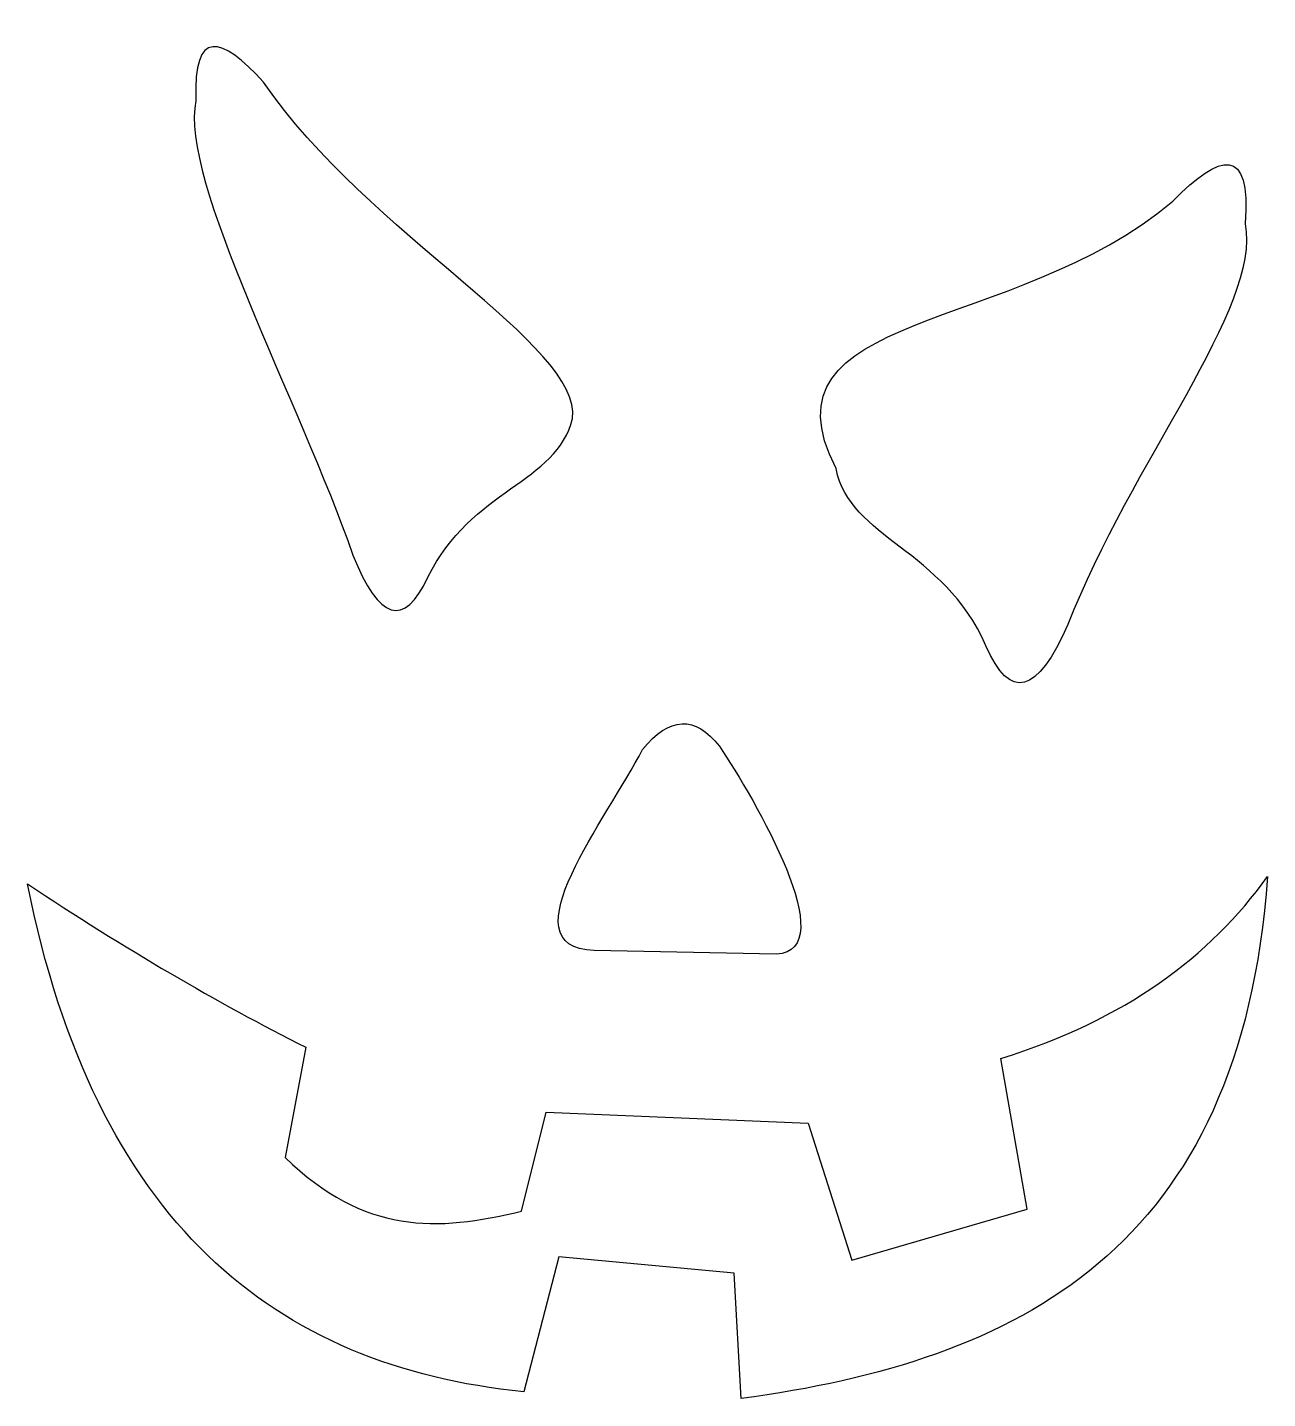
# Model space of a CAD drawing. Header units: centimetres. Extents: x -1.86 to 1.86, y -2.03 to 2.09.
import ezdxf

# ---------------------------------------------------------------- set-up
doc = ezdxf.new("R2010")
doc.units = ezdxf.units.CM
doc.header["$MEASUREMENT"] = 0
doc.layers.add('Camada 1', color=7, linetype='Continuous')

msp = doc.modelspace()

# ---------------------------------------------------------------- linework, layer by layer
at = {"layer": 'Camada 1'}
for points, knots in [([(-0.22552, 0.91361), (-0.27119, 0.72025), (-0.53088, 0.70221), (-0.65973, 0.4367), (-0.65973, 0.4367), (-0.73172, 0.28446), (-0.80702, 0.30668), (-0.8855, 0.50353), (-0.8855, 0.50353), (-1.04266, 0.95872), (-1.41004, 1.63769), (-1.35691, 1.86923), (-1.35691, 1.86923), (-1.36559, 2.08942), (-1.28074, 2.06328), (-1.15352, 1.92503), (-1.15352, 1.92503), (-0.83972, 1.46423), (-0.19631, 1.13543), (-0.22552, 0.91361)], [0, 0, 0, 0, 0.1666667, 0.1666667, 0.1666667, 0.1666667, 0.3333333, 0.3333333, 0.3333333, 0.3333333, 0.5, 0.5, 0.5, 0.5, 0.6666667, 0.6666667, 0.6666667, 0.6666667, 1, 1, 1, 1]), ([(0.56662, 0.7633), (0.60845, 0.55277), (0.88822, 0.52293), (1.01707, 0.23112), (1.01707, 0.23112), (1.08885, 0.0638), (1.17106, 0.08488), (1.26348, 0.29451), (1.26348, 0.29451), (1.45094, 0.77991), (1.84466, 1.24712), (1.79603, 1.49918), (1.79603, 1.49918), (1.81405, 1.73686), (1.72152, 1.71191), (1.57881, 1.56755), (1.57881, 1.56755), (1.10258, 1.1621), (0.32042, 1.24373), (0.56662, 0.7633)], [0, 0, 0, 0, 0.1666667, 0.1666667, 0.1666667, 0.1666667, 0.3333333, 0.3333333, 0.3333333, 0.3333333, 0.5, 0.5, 0.5, 0.5, 0.6666667, 0.6666667, 0.6666667, 0.6666667, 1, 1, 1, 1]), ([(0.21618, -0.07072), (0.14339, 0.02236), (0.06613, 0.01892), (-0.01533, -0.08114), (-0.01533, -0.08114), (-0.11741, -0.28397), (-0.43186, -0.67542), (-0.15987, -0.68492), (-0.15987, -0.68492), (-0.15987, -0.68492), (0.38663, -0.69632), (0.38663, -0.69632), (0.38663, -0.69632), (0.58924, -0.68625), (0.32241, -0.23029), (0.21618, -0.07072)], [0, 0, 0, 0, 0.2, 0.2, 0.2, 0.2, 0.4, 0.4, 0.4, 0.4, 0.6, 0.6, 0.6, 0.6, 1, 1, 1, 1]), ([(1.86334, -0.46273), (1.69025, -0.70342), (1.43561, -0.89352), (1.06221, -1.00949), (1.06221, -1.00949), (1.06221, -1.00949), (1.14111, -1.46214), (1.14111, -1.46214), (1.14111, -1.46214), (1.14111, -1.46214), (0.61361, -1.61613), (0.61361, -1.61613), (0.61361, -1.61613), (0.61361, -1.61613), (0.48254, -1.20378), (0.48254, -1.20378), (0.48254, -1.20378), (0.48254, -1.20378), (-0.3043, -1.17102), (-0.3043, -1.17102), (-0.3043, -1.17102), (-0.3043, -1.17102), (-0.37894, -1.46841), (-0.37894, -1.46841), (-0.37894, -1.46841), (-0.63347, -1.53085), (-0.85101, -1.53821), (-1.08876, -1.30693), (-1.08876, -1.30693), (-1.08876, -1.30693), (-1.02674, -0.97607), (-1.02674, -0.97607), (-1.02674, -0.97607), (-1.29195, -0.84272), (-1.57084, -0.67895), (-1.86334, -0.48501), (-1.86334, -0.48501), (-1.65995, -1.50067), (-1.12028, -1.93599), (-0.37204, -2.01139), (-0.37204, -2.01139), (-0.37204, -2.01139), (-0.26602, -1.60605), (-0.26602, -1.60605), (-0.26602, -1.60605), (-0.26602, -1.60605), (0.2605, -1.65502), (0.2605, -1.65502), (0.2605, -1.65502), (0.2605, -1.65502), (0.28169, -2.03181), (0.28169, -2.03181), (0.28169, -2.03181), (1.11454, -1.91908), (1.78288, -1.58528), (1.86334, -0.46273)], [0, 0, 0, 0, 0.0666667, 0.0666667, 0.0666667, 0.0666667, 0.1333333, 0.1333333, 0.1333333, 0.1333333, 0.2, 0.2, 0.2, 0.2, 0.2666667, 0.2666667, 0.2666667, 0.2666667, 0.3333333, 0.3333333, 0.3333333, 0.3333333, 0.4, 0.4, 0.4, 0.4, 0.4666667, 0.4666667, 0.4666667, 0.4666667, 0.5333333, 0.5333333, 0.5333333, 0.5333333, 0.6, 0.6, 0.6, 0.6, 0.6666667, 0.6666667, 0.6666667, 0.6666667, 0.7333333, 0.7333333, 0.7333333, 0.7333333, 0.8, 0.8, 0.8, 0.8, 0.8666667, 0.8666667, 0.8666667, 0.8666667, 1, 1, 1, 1])]:
    msp.add_open_spline(points, degree=3, knots=knots, dxfattribs=at)

doc.saveas('drawing.dxf')
